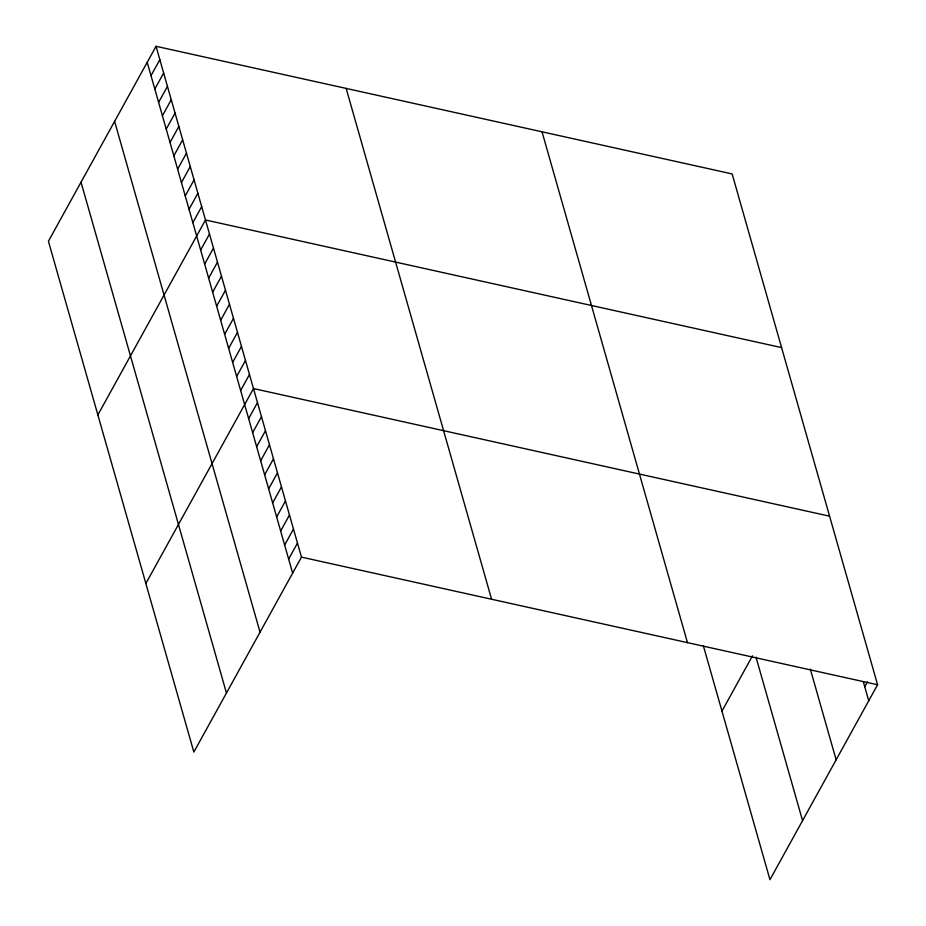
<?xml version="1.0" encoding="UTF-8"?>
<svg xmlns="http://www.w3.org/2000/svg" width="926" height="926" viewBox="0 0 926 926"><rect width="100%" height="100%" fill="white"/><g stroke="black" fill="none" stroke-linecap="round" stroke-linejoin="round"><path stroke-width="1.39" d="M156.043 46.3L48.418 241.246L193.858 752.074L301.471 557.128L156.043 46.3L732.142 173.926L877.582 684.754L769.957 879.7L703.424 645.989M151.007 75.666L159.839 59.658M154.816 89.023L163.647 73.015M158.612 102.381L167.444 86.384M162.42 115.75L171.252 99.742M166.217 129.108L175.06 113.099M170.025 142.465L178.857 126.457M173.833 155.823L182.665 139.826M177.63 169.192L186.473 153.184M181.438 182.549L190.27 166.541M185.235 195.907L194.078 179.899M189.043 209.264L197.875 193.268M192.851 222.634L201.683 206.625M97.867 414.929L205.491 219.983L781.59 347.609M200.653 250.032L209.484 234.035M204.646 264.084L213.489 248.075M208.651 278.136L217.483 262.127M212.644 292.176L221.488 276.179M216.649 306.228L225.481 290.22M220.643 320.28L229.486 304.272M224.648 334.321L233.479 318.324M228.653 348.373L237.484 332.365M232.646 362.425L241.478 346.417M236.651 376.465L245.483 360.457M240.644 390.517L249.476 374.509M145.868 583.496L253.481 388.561L829.58 516.187M248.643 418.61L257.486 402.602M252.648 432.662L261.479 416.654M256.641 446.702L265.484 430.706M260.646 460.754L269.478 444.746M264.639 474.806L273.483 458.798M268.644 488.847L277.476 472.85M272.638 502.899L281.481 486.891M276.642 516.951L285.474 500.943M280.636 530.992L289.479 514.983M284.641 545.044L293.473 529.035M288.646 559.096L297.478 543.087M721.967 711.122L752.525 655.77M864.745 686.71L867.465 681.791M301.471 557.128L877.582 684.754M863.287 681.605L868.738 700.762M810.331 669.139L836.143 759.806M756.021 657.182L802.564 820.656M542.023 131.805L687.462 642.644M346.15 88.421L491.59 599.249M147.199 62.308L292.639 573.136M114.604 121.352L260.044 632.192M81.025 182.191L226.453 693.03"/></g></svg>
